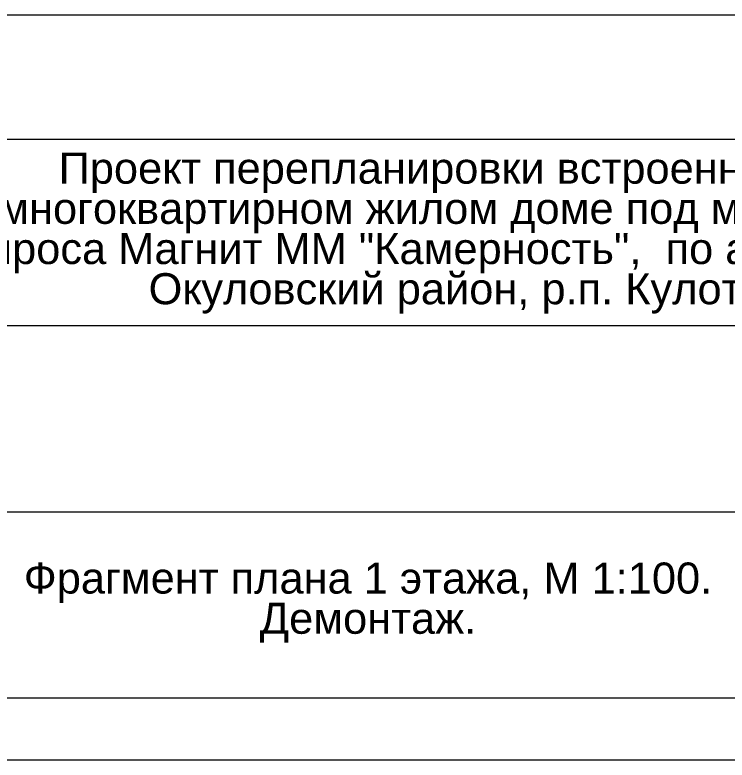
# Model space of a CAD drawing. Header units: metres. Extents: x 315 to 494, y -91 to 12.
# Drawn here: x 392.44 to 398.18, y -79.45 to -73.45 of the extents above; entities that cross this region are included whole.
import ezdxf

# ---------------------------------------------------------------- set-up
doc = ezdxf.new("R2010")
doc.units = ezdxf.units.M
doc.header["$MEASUREMENT"] = 0
doc.layers.add('Level 50', color=7, linetype='Continuous', lineweight=0)
doc.layers.add('Level 63', color=7, linetype='Continuous', lineweight=0)
doc.styles.add('Style-Arial', font='arial.ttf')

# ---------------------------------------------------------------- blocks, each defined once
blk = doc.blocks.new('*U47')
at = {"layer": 'Level 50', "color": 7, "linetype": 'Continuous', "lineweight": 13}
blk.add_line((-18.9261, -14), (20.0128, -14), dxfattribs=at)
at = {"layer": 'Level 50', "color": 7, "linetype": 'Continuous', "lineweight": 0}
blk.add_line((20.5128, -14.5), (-20.4872, -14.5), dxfattribs=at)
at = {"layer": 'Level 63', "color": 7, "linetype": 'Continuous', "lineweight": 13}
for p, q in [((1.5128, -8.5), (20.0128, -8.5)), ((8.0128, -9.5), (20.0128, -9.5)), ((8.0128, -11), (20.0128, -11)), ((8.0128, -12.5), (20.0128, -12.5))]:
    blk.add_line(p, q, dxfattribs=at)

msp = doc.modelspace()

# ---------------------------------------------------------------- block references
at = {"layer": 'Level 50', "color": 7, "linetype": 'Continuous', "lineweight": 13}
msp.add_blockref('*U47', (383.71016607, -64.95302044), dxfattribs=at)

# ---------------------------------------------------------------- texts
at = {"color": 7, "linetype": 'Continuous', "lineweight": 13, "char_height": 0.25, "line_spacing_factor": 0.776524, "style": 'Style-Arial'}
for s, insert, attachment_point in [('Проект перепланировки встроенного нежилого помещения\\P в многоквартирном жилом доме под магазин товаров повседневного\\P спроса Магнит ММ "Камерность",  по адресу: Новгородская область,\\P Окуловский район, р.п. Кулотино, ул. Кирова, д. 12', (397.6049037, -74.5618102), 2), ('Фрагмент плана 1 этажа, М 1:100.\\PДемонтаж.\\P', (395.28533851, -78.18520782), 5)]:
    msp.add_mtext(s, dxfattribs=dict(at, insert=insert, attachment_point=attachment_point))

doc.saveas('drawing.dxf')
